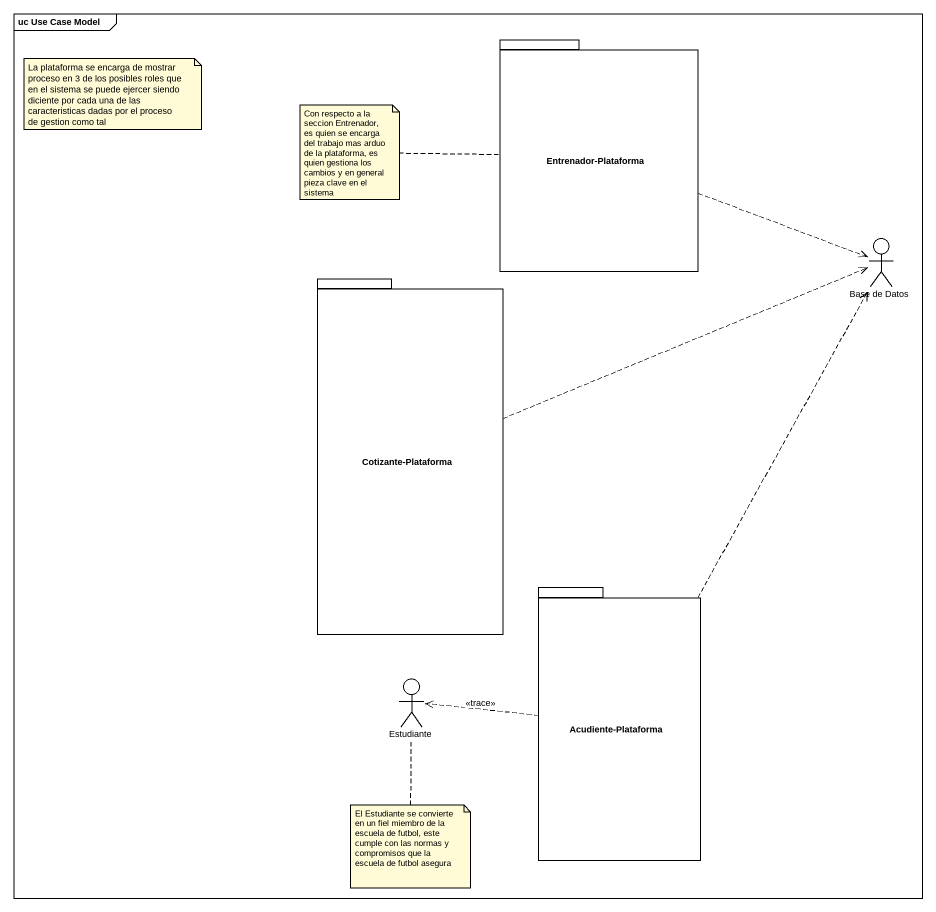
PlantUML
@startuml
mainframe uc Use Case Model
package "Entrenador-Plataforma" as Entrenador_Plataforma {
}
actor "Base de Datos" as Base_de_Datos
package "Cotizante-Plataforma" as Cotizante_Plataforma {
}
package "Acudiente-Plataforma" as Acudiente_Plataforma {
}
actor Estudiante
Entrenador_Plataforma .right.> Base_de_Datos
Cotizante_Plataforma .right.> Base_de_Datos
Acudiente_Plataforma .up.> Base_de_Datos
Acudiente_Plataforma .left.> Estudiante : <<trace>>
note as N1
  La plataforma se encarga de mostrar proceso en 3 de los posibles roles que en el sistema se puede ejercer siendo diciente por cada una de las caracteristicas dadas por el proceso de gestion como tal
end note
note left of Entrenador_Plataforma : Con respecto a la seccion Entrenador, es quien se encarga del trabajo mas arduo de la plataforma, es quien gestiona los cambios y en general pieza clave en el sistema
note bottom of Estudiante : El Estudiante se convierte en un fiel miembro de la escuela de futbol, este cumple con las normas y compromisos que la escuela de futbol asegura
@enduml
